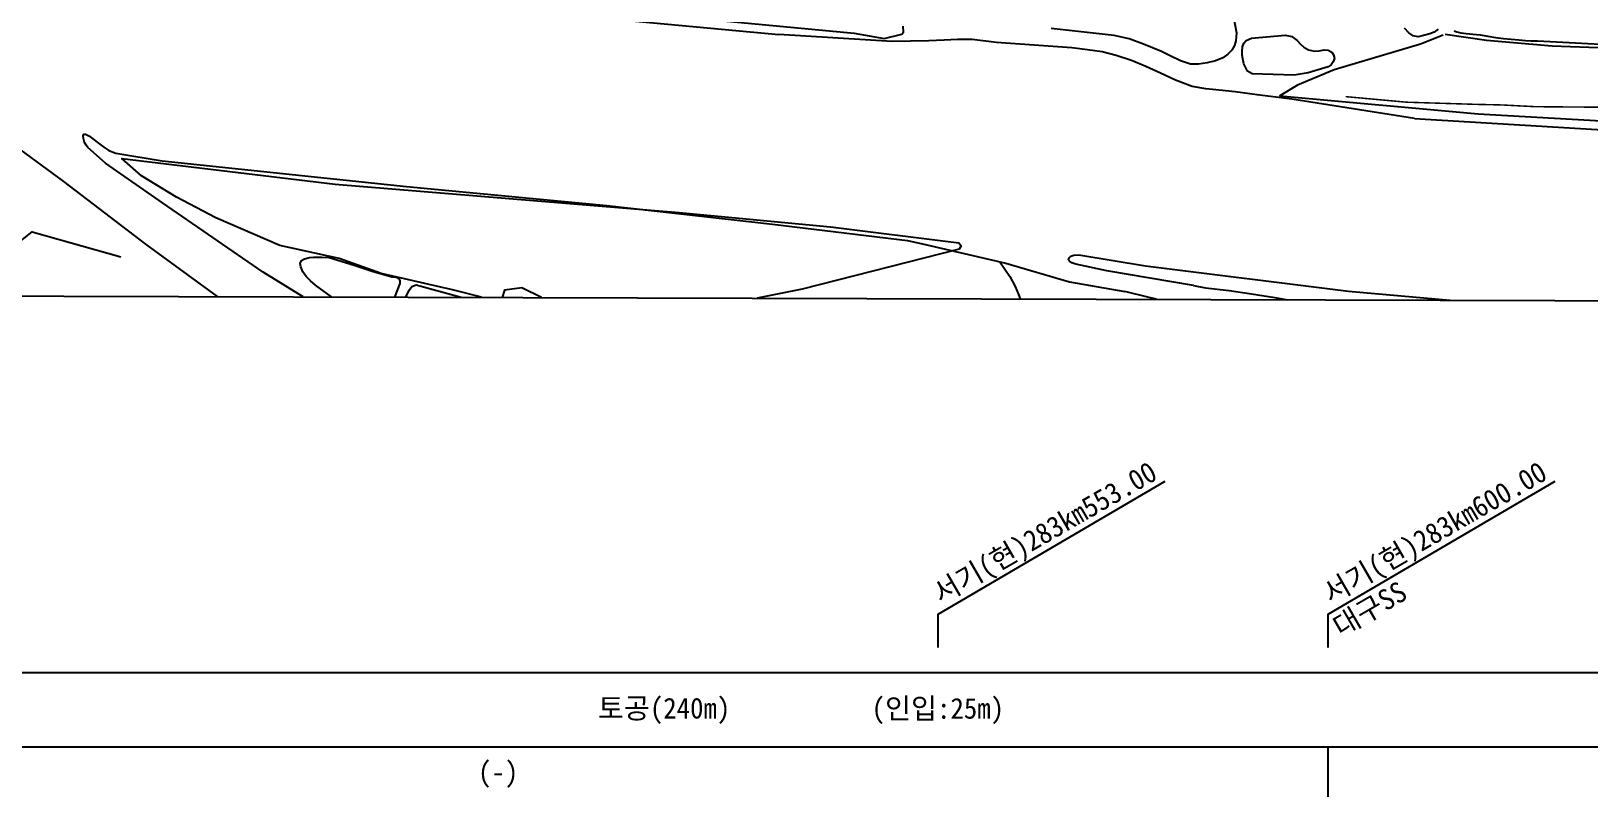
# Model space of a CAD drawing. Header units: millimetres. Extents: x 5990 to 6786, y 1103 to 1809.
# Drawn here: x 6299.6 to 6487.3, y 1346.9 to 1439.2 of the extents above; entities that cross this region are included whole.
import ezdxf
from ezdxf.enums import TextEntityAlignment as Align
from ezdxf.xclip import XClip

# ---------------------------------------------------------------- set-up
doc = ezdxf.new("R2010")
doc.units = ezdxf.units.MM
doc.header["$LTSCALE"] = 10
doc.header["$MEASUREMENT"] = 0
doc.header["$XCLIPFRAME"] = 2
for name, color, linetype in [('TT-TABL-LIN1', 4, 'Continuous'), ('TT-TABL-LIN2', 1, 'Continuous'), ('TT-TABL-TEX2', 3, 'Continuous'), ('TZ-BASE', 253, 'Continuous'), ('TZ-LEAL', 1, 'Continuous'), ('TZ-LEAT', 3, 'Continuous')]:
    doc.layers.add(name, color=color, linetype=linetype)
doc.layers.add('TX-PAPR', color=2, linetype='Continuous', plot=False)
doc.styles.add('PipeTools', font='GulimChe.ttf', dxfattribs={"height": 1250})
doc.styles.get("Standard").update_dxf_attribs({"font": 'GulimChe.ttf'})

# ---------------------------------------------------------------- blocks, each defined once
blk = doc.blocks.new('JD-FJ67DH')
at = {"layer": 'TZ-BASE', "const_width": 0.18, "elevation": 65}
blk.add_lwpolyline([(571.46, -52.18), (578.79, -52.85), (587.14, -53.11), (590.24, -53.18), (594.31, -53.39), (608.85, -53.51), (621.34, -54.06), (628.54, -54.22), (631.59, -53.9), (632.38, -53.29), (632.71, -52.32), (632.57, -51.31), (631.62, -49.52), (628.98, -45.08), (626.6, -40.52), (624.5, -35.79), (620.41, -24), (618.94, -16.85), (617.46, -11.99), (617.85, -11.06)], dxfattribs=at)
at = {"layer": 'TZ-BASE'}
for points in [[(386.52, -27.8, 52.04), (384.22, -28.9, 52.45), (382.94, -29.29, 52.77), (376.92, -30.38, 53.6), (372.5, -30.79, 54.2), (370.42, -31.37, 54.73), (367.39, -33, 55.36), (388.27, -34.24, 55.97), (423.45, -36.58, 57.18), (433.04, -37.53, 57.61), (445.55, -38.26, 58.26), (455.89, -39.22, 58.73), (465.94, -39.91, 59.28), (474.27, -40.94, 59.7), (512.21, -44.51, 61.58), (515.84, -45.19, 61.86), (517.97, -44.64, 61.86), (518.17, -44.39, 61.83), (518.1, -43.7, 61.49)], [(584.54, -44.25, 59.6), (584.86, -44.38, 59.66), (585.32, -44.49, 59.73), (585.98, -44.56, 59.78), (586.78, -44.63, 59.81), (587.66, -44.74, 59.84), (588.57, -44.88, 59.86), (589.51, -45.04, 59.9), (590.47, -45.16, 59.94), (591.41, -45.26, 59.96), (592.31, -45.35, 59.98), (593.11, -45.41, 59.96), (593.76, -45.45, 59.96), (594.21, -45.46, 59.96), (594.47, -45.45, 59.96), (594.56, -45.44, 59.96), (605.2, -46, 60.25)], [(405.45, -35.72, 56.54), (408, -35.79, 56.63), (430.37, -38.3, 57.68), (440.2, -39.23, 58.05), (449.39, -39.57, 58.39), (460.58, -40.26, 59.14), (481.12, -42.66, 60.1), (503.12, -44.7, 61.18)], [(557.39, -39.82, 62.89), (558.27, -44.49, 63.89), (558.2, -45.46, 63.95), (558.04, -46.02, 64.09), (557.72, -46.56, 64.17), (557.23, -47.05, 64.23), (556.63, -47.52, 64.26), (555.76, -47.86, 64.33), (554.77, -48.11, 64.3), (553.7, -48.27, 64.3), (552.75, -48.25, 64.23), (551.54, -47.88, 64.17), (550.37, -47.3, 64.14), (549.25, -46.72, 64.14), (547.09, -45.84, 64.07), (545.36, -45.23, 63.95), (543.56, -44.81, 63.91), (535.97, -43.98, 63.79)], [(582.59, -44.06, 59.68), (582.11, -44.41, 59.8), (581.58, -44.62, 59.91), (580.82, -44.82, 60.01), (580.17, -44.96, 60.06), (579.58, -44.87, 60.01), (579.07, -44.5, 60.06), (578.54, -43.92, 60.1)], [(579.73, -54.82, 65.08), (564.96, -52.5, 65.05), (560.76, -51.97, 64.87), (558.13, -51.61, 64.8), (556.18, -51.38, 64.71), (554.59, -51.23, 64.55), (552.94, -50.94, 64.34), (550.94, -50.21, 64.15), (549.14, -49.35, 63.97), (547.38, -48.55, 63.9), (545.64, -47.81, 63.88), (543.77, -47.24, 63.86), (542.1, -46.76, 63.85), (540.33, -46.52, 63.76), (538.43, -46.31, 63.51), (529.38, -45.64, 63.14), (526.42, -45.31, 63.12), (524.66, -45.31, 63.07), (523.06, -45.37, 62.98), (521.2, -45.46, 62.88), (516.77, -45.54, 62.81), (503.12, -44.7, 61.18)], [(583.19, -44.76, 59.27), (580.47, -45.84, 60.32), (570.05, -48.93, 63.15), (565.66, -50.79, 64.17), (563.52, -52.08, 64.58), (587.43, -54.26, 65.32), (602.27, -55.08, 65.8), (614.87, -56.28, 66.29), (621.93, -56.65, 66.54), (627.98, -57.27, 66.94), (634.36, -57.64, 67.27), (648.4, -59.77, 68.26), (651.57, -59.17, 68.5), (653.02, -57.64, 68.06), (653.36, -56.22, 67.63)], [(619.09, -47.68, 61), (608.97, -46.92, 60.61), (605.18, -46.43, 60.12), (596.35, -46.09, 59.69), (588.43, -45.42, 59.54), (583.44, -44.7, 59.65)], [(308.47, -53.43, 58.42), (342.07, -54.11, 59.36), (354.73, -63.5, 65.24), (365.11, -71.57, 65.68), (379.24, -89.17, 65.73), (397.02, -106.4, 66.19), (430.33, -128.27, 69.8), (444.12, -131.29, 69.89), (455.49, -126.54, 70.42), (466.61, -132.05, 70.59)], [(451.05, -83.26, 55.07), (446.55, -81.31, 55.56), (445.69, -81.09, 55.56), (444.74, -80.91, 55.54), (443.73, -80.73, 55.54), (442.55, -80.5, 55.52), (441.49, -80.22, 55.52), (440.35, -79.85, 55.54), (426.83, -69.96, 56.48), (416.93, -62.4, 57.64), (411.05, -58.08, 57.71), (410.54, -57.68, 57.64), (410.01, -57.4, 57.59), (409.54, -57.15, 57.59), (408.99, -56.99, 57.57), (358.78, -54.7, 55.12), (311.83, -52.82, 54.1)], [(342.45, -54.32, 59.18), (364.57, -70.96, 64.98), (398.67, -108.21, 64.79), (408.92, -109.96, 65.16), (428.81, -127.78, 67.31), (443.03, -130.48, 69.24), (452.78, -127.89, 68.37), (454.08, -126.17, 67.78), (466.23, -132.05, 67.85)], [(579.73, -54.82, 65.08), (609.74, -56.63, 66.16), (621.79, -57.48, 66.77), (630.45, -58.4, 67.12), (634.85, -58.66, 67.38), (643.84, -59.81, 67.96), (650.12, -61.34, 68.54), (662.8, -61.12, 69.02), (672.25, -62.22, 69.55), (694.44, -65.23, 70.22)], [(453.56, -81.05, 55.18), (440.96, -73.34, 55.43), (428.83, -64.98, 56.42), (421.97, -60.2, 57.47), (419.84, -58.31, 57.76), (419.62, -58.02, 57.74), (419.44, -57.69, 57.76), (419.3, -57.24, 57.77), (419.26, -56.91, 57.77), (419.35, -56.7, 57.79), (419.56, -56.71, 57.84), (419.94, -56.9, 57.9), (420.46, -57.28, 57.97), (421.11, -57.8, 58.02), (421.75, -58.28, 58.07), (422.38, -58.67, 58.11), (423.2, -58.98, 58.2), (428.81, -59.93, 58.44), (458.24, -63, 60.01), (482.39, -65.31, 61.13), (502.35, -67.56, 62.13), (518.62, -69.51, 62.55), (520.97, -70.03, 62.92), (530.48, -72.25, 63.63), (538.18, -74.52, 64.72), (544.84, -75.68, 64.63)], [(442.99, -70.12, 53.42), (435.26, -66.79, 54.86), (430.54, -64.31, 55.89), (426.3, -61.72, 56.64), (423.93, -59.65, 57.04), (449.65, -62.72, 58.6), (491.13, -66.16, 60.86), (509.36, -67.88, 61.76), (524.81, -69.81, 62.51), (525.11, -70.15, 62.46), (524.88, -70.58, 62.09), (505.93, -75.4, 57.15), (498.39, -76.88, 54.84), (495.35, -78.01, 54)], [(387.14, -95.61, 64.59), (391.65, -92.07, 64.59), (397.71, -85.01, 64.4), (403.09, -78, 63.42), (409.44, -71.4, 61.3), (413.11, -68.49, 59.3), (423.83, -71.47, 57.36)], [(495.35, -78.01, 54), (490.47, -77.38, 53.65), (475.89, -77.07, 53.66), (472.14, -75.22, 54.62), (470.07, -75.51, 54.54), (469.56, -76.96, 53.44), (463.8, -75.46, 53.42), (455.21, -73.51, 53.29), (450.13, -71.69, 53.28), (442.99, -70.12, 53.42)], [(553.12, -74.96, 65.38), (542.68, -73.18, 65), (538.91, -72.39, 64.57), (538.46, -72.21, 64.47), (538.14, -72.01, 64.47), (538.05, -71.87, 64.45), (538.12, -71.6, 64.38), (538.33, -71.41, 64.38), (538.69, -71.29, 64.36), (539.29, -71.26, 64.29), (547.32, -72.58, 64.24), (571.79, -75.61, 65.3), (584.92, -76.79, 66.28), (603.29, -78.4, 67.24), (641.35, -82.75, 68.15)], [(529.76, -72.08, 63.58), (530.98, -73.85, 63.3), (531.6, -75.05, 63.15), (532.03, -76.04, 63.12), (532.41, -77.14, 63), (532.6, -77.99, 62.89), (532.72, -78.98, 62.77), (532.83, -80.35, 62.54), (532.95, -81.44, 62.38), (533.13, -82.69, 62.18), (533.39, -84, 61.99), (533.77, -85.35, 61.78), (534.25, -87.08, 61.39), (534.58, -88.43, 61.13), (534.82, -89.97, 60.81), (534.81, -91.53, 60.53), (534.54, -93.12, 60.31), (534.29, -94.19, 60.17), (533.91, -95.75, 59.98), (533.56, -97.26, 59.78), (533.38, -98.61, 59.57), (533.67, -99.75, 59.29), (534.18, -101.05, 59.06), (534.92, -102.29, 58.78), (535.76, -103.56, 58.69), (536.66, -104.74, 58.64), (537.65, -105.78, 58.66), (538.57, -106.58, 58.64), (539.78, -107.42, 58.66), (542.8, -109.85, 58.62), (544.91, -112.41, 58.59), (545.7, -113.81, 58.57), (546.81, -116.47, 58.18)], [(553.12, -74.96, 65.38), (554.55, -75.21, 65.6), (557.42, -75.56, 65.78), (560.11, -75.96, 65.81), (562.91, -76.38, 65.82), (565.25, -76.8, 65.82), (567.68, -77.3, 65.84), (569.52, -77.61, 65.98), (571.24, -77.9, 65.98), (573.09, -78.3, 65.91), (574.51, -78.61, 65.84), (576.3, -79.2, 65.84), (577.79, -79.96, 65.8), (580.83, -82.68, 65.9), (582.53, -84.29, 66.06), (583.87, -85.51, 66.13), (586.05, -87.01, 66.15), (589.74, -89.86, 66.32), (591.37, -91.18, 66.48), (592.93, -92.39, 66.71), (594.89, -93.9, 67), (596.94, -95.23, 67.21), (601.02, -97.96, 67.71)], [(602.16, -101.58, 67.59), (598.27, -99.07, 67.47), (594.23, -96.39, 66.94), (589.76, -93.41, 66.64), (587.05, -91.28, 66.12), (582.71, -88.19, 65.93), (581.88, -87.58, 65.92), (580.98, -86.97, 65.9), (579.9, -86.32, 65.89), (578.31, -85.56, 65.84), (577.09, -84.76, 65.82), (576.38, -84.15, 65.82), (575.64, -83.53, 65.83), (574.39, -82.68, 65.85), (572.89, -81.82, 65.95), (571.33, -81.1, 65.99), (568.7, -80.43, 66.02), (563.56, -79.48, 65.8), (561.07, -79.05, 65.74), (558.91, -78.65, 65.74), (555.1, -77.9, 65.43), (551.07, -77.14, 65.29), (547.77, -76.41, 64.99), (544.84, -75.68, 64.63)]]:
    blk.add_polyline3d(points, dxfattribs=at)
for points in [[(560.17, -49.43, 64.55), (559.61, -49.09, 64.51), (559.17, -48.22, 64.44), (559.05, -47.64, 64.17), (558.99, -47.19, 64.1), (558.96, -46.68, 64.1), (559.02, -46.16, 64.05), (559.19, -45.72, 64.05), (559.47, -45.41, 64.02), (560.1, -45.15, 63.93), (564.15, -44.77, 63.73), (564.96, -44.95, 63.7), (565.61, -45.4, 63.54), (565.99, -45.84, 63.45), (566.4, -46.22, 63.4), (566.95, -46.52, 63.42), (567.7, -46.69, 63.4), (568.26, -46.65, 63.4), (568.85, -46.55, 63.33), (569.32, -46.59, 63.28), (569.77, -46.81, 63.28), (569.99, -47.16, 63.31), (570.09, -47.57, 63.36), (569.95, -48, 63.38), (569.69, -48.34, 63.4), (569.33, -48.59, 63.43), (566.91, -49.31, 64.03), (565.24, -49.58, 64.14)], [(456.47, -73.91, 53.68), (456.83, -73.9, 53.63), (457.11, -73.97, 53.61), (457.33, -74.11, 53.61), (457.44, -74.39, 53.63), (457.43, -74.72, 53.64), (455.64, -79.35, 54.19), (455.54, -79.41, 54.26), (455.32, -79.49, 54.3), (455.05, -79.53, 54.31), (454.66, -79.49, 54.33), (450.66, -77.35, 54.54), (447.27, -74.92, 54.47), (446.67, -74.38, 54.3), (446.15, -73.85, 54.23), (445.77, -73.31, 54.14), (445.5, -72.71, 54), (445.43, -72.31, 53.91), (445.61, -71.94, 53.91), (445.94, -71.73, 53.87), (446.54, -71.56, 53.78), (447.03, -71.51, 53.77), (448.04, -71.53, 53.64), (448.93, -71.56, 53.55), (452.07, -72.52, 53.57), (454.21, -73.27, 53.63)], [(484.87, -91.43, 54.63), (487.96, -94.73, 54.82), (490.08, -97.98, 55), (490.34, -98.58, 55.02), (490.48, -99.08, 55.02), (490.56, -99.67, 55.04), (490.48, -100.21, 55.04), (490.22, -100.7, 55.04), (489.89, -101.12, 55.02), (489.45, -101.5, 55.04), (489.1, -101.68, 55.02), (488.54, -101.89, 55.02), (488.01, -101.92, 55), (487.3, -101.67, 55), (486.85, -101.2, 54.98), (486.37, -100.51, 54.95), (485.62, -99.49, 54.91), (484.76, -98.42, 54.91), (482.21, -95.89, 54.74), (479.88, -94.12, 54.72), (478.44, -92.96, 54.61), (477.21, -92, 54.6), (476.14, -91.11, 54.58), (474.87, -89.9, 54.56), (473.73, -88.78, 54.51), (472.7, -87.83, 54.47), (471.49, -86.76, 54.38), (470.15, -85.67, 54.33), (469.01, -84.86, 54.33), (467.83, -84.06, 54.3), (466.44, -83.08, 54.21), (462.93, -80.88, 53.94), (461.75, -80.23, 53.89), (460.96, -79.85, 53.89), (459.92, -79.43, 53.87), (459.14, -79.15, 53.85), (458.65, -78.97, 53.8), (458.2, -78.6, 53.71), (458, -78.09, 53.66), (457.97, -77.22, 53.66), (458.16, -76.37, 53.68), (458.56, -75.5, 53.68), (458.88, -75.05, 53.66), (459.42, -74.85, 53.61), (465.17, -76.45, 53.87), (466.93, -77.39, 53.98), (467.84, -77.95, 54), (468.82, -78.63, 54.14), (472.66, -81.18, 54.35), (474.97, -82.74, 54.42), (476.7, -83.7, 54.42), (479.53, -85.97, 54.45), (482.72, -89.04, 54.49)]]:
    blk.add_polyline3d(points, close=True, dxfattribs=at)
at = {"layer": 'TZ-BASE', "color": 8, "style": 'PipeTools', "flags": 1}
for tag, rotation, oblique, width, p in [('지반고', 335.7608, 359.9999, 0.999999, (680.02, 49.7, -1173.65)), ('비고', 335.7608, 0.0002, 1.000003, (680.02, 49.7, -1173.65)), ('지반고', 232.0335, 359.9999, 1.000002, (632.52, 37.49, -1173.65)), ('비고', 232.0335, 359.9999, 1.000001, (632.52, 37.49, -1173.65)), ('지반고', 335.7608, 0.0002, 1.000003, (671.81, 31.47, -1173.65)), ('비고', 335.7608, 359.9999, 0.999999, (671.81, 31.47, -1173.65)), ('지반고', 232.0335, 359.9999, 1.000001, (648.28, 25.18, -1173.65)), ('비고', 232.0335, 359.9999, 1.000001, (648.28, 25.18, -1173.65)), ('지반고', 232.0335, 0.0001, 1.000003, (656.65, 18.65, -1173.65)), ('비고', 232.0335, 0.0001, 0.999996, (656.65, 18.65, -1173.65)), ('지반고', 335.7608, 0.0002, 1.000003, (663.6, 13.23, -1173.65)), ('비고', 335.7608, 359.9999, 0.999999, (663.6, 13.23, -1173.65)), ('지반고', 335.7608, 0.0002, 1.000003, (655.39, -5.01, -1173.65)), ('비고', 335.7608, 359.9999, 0.999999, (655.39, -5.01, -1173.65)), ('지반고', 335.7608, 359.9999, 0.999999, (647.18, -23.24, -1173.65)), ('비고', 335.7608, 359.9999, 0.999999, (647.18, -23.24, -1173.65))]:
    blk.add_attdef(tag, text='', height=0.00001, rotation=rotation, dxfattribs=dict(at, oblique=oblique, width=width)).set_placement(p, align=Align.MIDDLE_CENTER)

msp = doc.modelspace()

# ---------------------------------------------------------------- linework, layer by layer
at = {"layer": 'TT-TABL-LIN1'}
msp.add_lwpolyline([(6172.26, 1361.87), (6595.84, 1361.87), (6595.84, 1286.87), (6172.26, 1286.87)], close=True, dxfattribs=at)
at = {"layer": 'TT-TABL-LIN2'}
msp.add_lwpolyline([(6595.84, 1352.87), (6179.59, 1352.87)], dxfattribs=at)
at = {"layer": 'TZ-LEAL'}
for points in [[(6436.22, 1384.9), (6408.84, 1368.87), (6408.84, 1364.87)], [(6483.22, 1384.9), (6455.84, 1368.87), (6455.84, 1364.87)], [(6455.84, 1352.87), (6455.84, 1346.87)]]:
    msp.add_lwpolyline(points, dxfattribs=at)

# ---------------------------------------------------------------- block references
at = {"layer": 'TZ-BASE'}
ref = msp.add_blockref('JD-FJ67DH', (5886.55, 1483.45), dxfattribs=at)
XClip(ref).set_block_clipping_path([(358.5818809071, 73.9502363264), (361.6070430359, -76.0592658575), (693.4538319083, -77.0310590277), (706.0197697019, 72.932785567)])

# ---------------------------------------------------------------- texts
at = {"layer": 'TT-TABL-TEX2'}
for s, p in [('토공(240m)', (6375.84, 1357.37)), ('(인입:25m)', (6408.84, 1357.37))]:
    msp.add_text(s, height=2.5, dxfattribs=at).set_placement(p, align=Align.MIDDLE)
msp.add_text('(-)', height=2.5, dxfattribs=at).set_placement((6355.84, 1349.87), align=Align.MIDDLE_CENTER)
at = {"layer": 'TZ-LEAT'}
for s, p in [('서기(현)283km553.00', (6422.33, 1377.66)), ('서기(현)283km600.00', (6469.33, 1377.66))]:
    msp.add_text(s, height=2.5, rotation=30, dxfattribs=at).set_placement(p, align=Align.CENTER)
msp.add_text('대구SS', height=2.5, rotation=30, dxfattribs=at).set_placement((6457.38, 1366.07))

# ---------------------------------------------------------------- next in the draw order: linework, layer by layer
at = {"layer": 'TX-PAPR', "elevation": 0, "flags": 128}
msp.add_lwpolyline([(6245.14, 1557.4), (6248.16, 1407.39), (6580.01, 1406.42), (6592.57, 1556.38)], close=True, dxfattribs=at)

doc.saveas('drawing.dxf')
